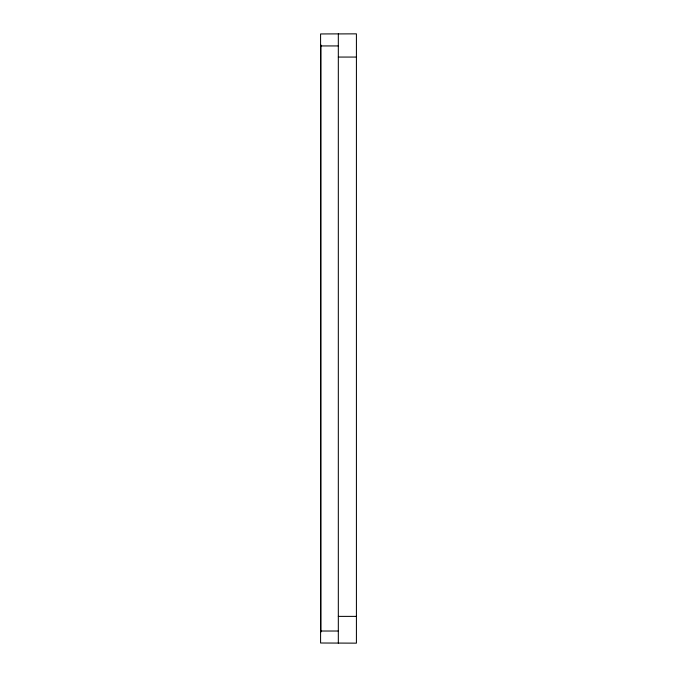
<?xml version="1.0" encoding="UTF-8"?>
<svg xmlns="http://www.w3.org/2000/svg" width="677" height="677" viewBox="0 0 677 677"><rect width="100%" height="100%" fill="white"/><g stroke="black" fill="none" stroke-linecap="round" stroke-linejoin="round"><path stroke-width="1.02" d="M338.322 33.918L356.415 33.85L356.415 643.15L320.585 643.006L320.585 33.952L338.322 33.884L338.322 643.082M320.585 45.934L338.322 45.934M338.322 57.063L356.415 57.063M338.322 616.383L356.415 616.383M320.585 631.023L338.322 631.023M320.915 44.944L320.915 632.056"/></g></svg>
